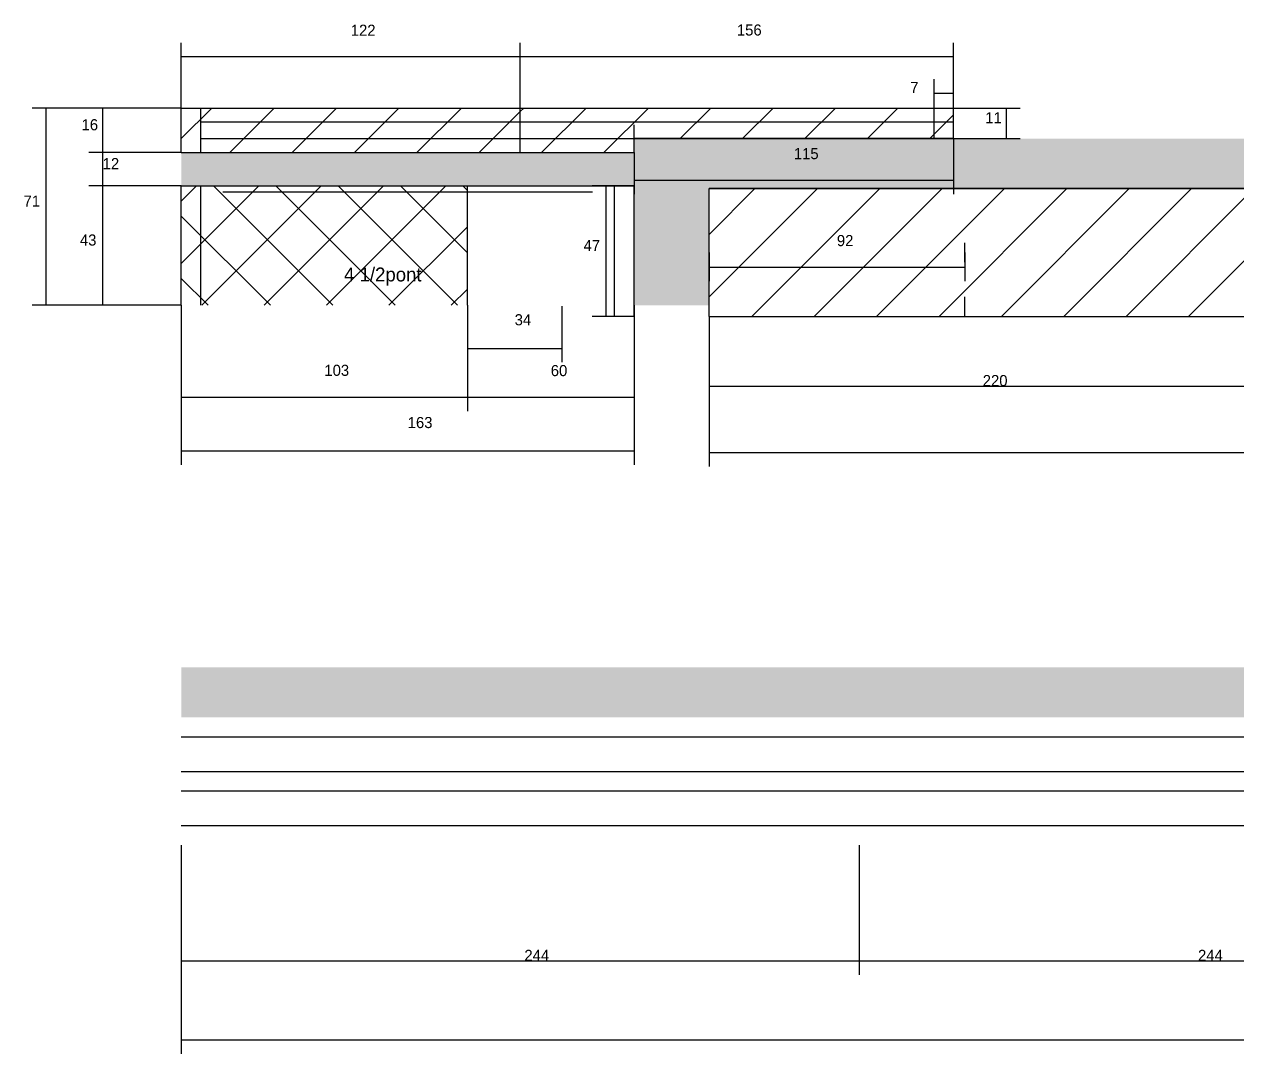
# Model space of a CAD drawing. Header units: metres. Extents: x -6861 to -4324, y 14314 to 15577.
# Drawn here: x -5565.4 to -5128.6, y 14951 to 15321.6 of the extents above; entities that cross this region are included whole.
import ezdxf

# ---------------------------------------------------------------- set-up
doc = ezdxf.new("R2010")
doc.units = ezdxf.units.M
for name, color, linetype in [('COTA', 4, 'Continuous'), ('Hachura', 253, 'Continuous'), ('NOMENCLATURA', 7, 'Continuous'), ('Painéis', 200, 'Continuous'), ('SARR_2.2x7', 40, 'Continuous'), ('SARR_EDITAR', 141, 'Continuous')]:
    doc.layers.add(name, color=color, linetype=linetype)

msp = doc.modelspace()

# ---------------------------------------------------------------- hatches: boundary and pattern name
at = {"layer": 'COTA'}
h = msp.add_hatch(dxfattribs=at)
h.set_pattern_fill('AR-CONC', scale=0.03)
h.paths.add_polyline_path([(-5318.9, 15262.4), (-4854.4, 15262.4), (-4366.4, 15262.4), (-4366.4, 15280.4), (-4854.4, 15280.4), (-5242.4, 15280.4), (-5345.9, 15280.4), (-5345.9, 15275.4), (-5508.9, 15275.4), (-5508.9, 15263.4), (-5345.9, 15263.4), (-5345.9, 15220.4), (-5318.9, 15220.4)])
h = msp.add_hatch(dxfattribs=at)
h.set_pattern_fill('AR-CONC', scale=0.03)
h.paths.add_polyline_path([(-4532.9, 15072.1), (-4532.9, 15090.1), (-5508.9, 15090.1), (-5508.9, 15072.1)])
at = {"layer": 'Hachura'}
h = msp.add_hatch(dxfattribs=at)
h.set_pattern_fill('ANSI31', scale=5)
h.paths.add_polyline_path([(-5508.9, 15291.4), (-5508.9, 15275.4), (-5386.9, 15275.4), (-5386.9, 15291.4)])
h = msp.add_hatch(dxfattribs=at)
h.set_pattern_fill('ANSI31', scale=5)
h.paths.add_polyline_path([(-5345.9, 15275.4), (-5345.9, 15280.4), (-5230.9, 15280.4), (-5230.9, 15291.4), (-5386.9, 15291.4), (-5386.9, 15275.4)])
h = msp.add_hatch(dxfattribs=at)
h.set_pattern_fill('ANSI31', scale=5)
h.paths.add_polyline_path([(-5508.9, 15263.4), (-5508.9, 15220.4), (-5405.9, 15220.4), (-5405.9, 15263.4)])
h = msp.add_hatch(dxfattribs=at)
h.set_pattern_fill('ANSI37', scale=5)
h.paths.add_polyline_path([(-5405.9, 15220.4), (-5405.9, 15263.4), (-5508.9, 15263.4), (-5508.9, 15220.4)])
h = msp.add_hatch(dxfattribs=at)
h.set_pattern_fill('ANSI31', scale=5)
h.paths.add_polyline_path([(-5318.9, 15262.4), (-5318.9, 15216.4), (-5098.4, 15216.4), (-5098.4, 15262.4)])

# ---------------------------------------------------------------- linework, layer by layer
at = {"layer": 'COTA'}
for p, q in [((-5508.9, 15291.4), (-5508.9, 15314.9)), ((-5386.9, 15291.4), (-5386.9, 15314.9)), ((-5386.9, 15291.4), (-5386.9, 15314.9)), ((-5230.9, 15291.4), (-5230.9, 15314.9)), ((-5508.9, 15309.9), (-5386.9, 15309.9)), ((-5386.9, 15309.9), (-5230.9, 15309.9)), ((-5237.9, 15291.4), (-5237.9, 15301.8)), ((-5230.9, 15291.4), (-5230.9, 15301.8)), ((-5237.9, 15296.8), (-5230.9, 15296.8)), ((-5508.9, 15291.4), (-5562.6, 15291.4)), ((-5557.6, 15220.4), (-5557.6, 15291.4)), ((-5508.9, 15291.4), (-5542.2, 15291.4)), ((-5537.2, 15275.4), (-5537.2, 15291.4)), ((-5230.9, 15291.4), (-5206.9, 15291.4)), ((-5211.9, 15280.4), (-5211.9, 15291.4)), ((-5230.9, 15280.4), (-5230.9, 15260.4)), ((-5230.9, 15280.4), (-5206.9, 15280.4)), ((-5508.9, 15275.4), (-5542.2, 15275.4)), ((-5508.9, 15275.4), (-5542.2, 15275.4)), ((-5537.2, 15263.4), (-5537.2, 15275.4)), ((-5345.9, 15275.4), (-5345.9, 15260.4)), ((-5508.9, 15263.4), (-5542.2, 15263.4)), ((-5508.9, 15263.4), (-5542.2, 15263.4)), ((-5537.2, 15220.4), (-5537.2, 15263.4)), ((-5345.9, 15263.4), (-5361, 15263.4)), ((-5356, 15216.4), (-5356, 15263.4)), ((-5345.9, 15265.4), (-5230.9, 15265.4)), ((-5318.9, 15239.4), (-5318.9, 15229.1)), ((-5226.9, 15239.4), (-5226.9, 15229.1)), ((-5318.9, 15234.1), (-5226.9, 15234.1)), ((-5508.9, 15220.4), (-5562.6, 15220.4)), ((-5508.9, 15220.4), (-5542.2, 15220.4)), ((-5508.9, 15220.4), (-5508.9, 15163)), ((-5508.9, 15220.4), (-5508.9, 15182.3)), ((-5405.9, 15220.4), (-5405.9, 15182.3)), ((-5405.9, 15220.4), (-5405.9, 15182.3)), ((-5405.9, 15220.1), (-5405.9, 15199.9)), ((-5371.9, 15220.1), (-5371.9, 15199.9)), ((-5345.9, 15220.4), (-5345.9, 15163)), ((-5345.9, 15216.4), (-5361, 15216.4)), ((-5345.9, 15216.4), (-5345.9, 15182.3)), ((-5318.9, 15216.4), (-5318.9, 15186.3)), ((-5318.9, 15216.4), (-5318.9, 15162.4)), ((-5405.9, 15204.9), (-5371.9, 15204.9)), ((-5318.9, 15191.3), (-5098.4, 15191.3)), ((-5508.9, 15187.3), (-5405.9, 15187.3)), ((-5405.9, 15187.3), (-5345.9, 15187.3)), ((-5508.9, 15168), (-5345.9, 15168)), ((-5318.9, 15167.4), (-4366.4, 15167.4)), ((-5508.9, 15026.1), (-5508.9, 14979.4)), ((-5508.9, 15026.1), (-5508.9, 14951)), ((-5264.9, 15026.1), (-5264.9, 14979.4)), ((-5264.9, 15026.1), (-5264.9, 14979.4)), ((-5508.9, 14984.4), (-5264.9, 14984.4)), ((-5264.9, 14984.4), (-5020.9, 14984.4)), ((-5508.9, 14956), (-4532.9, 14956))]:
    msp.add_line(p, q, dxfattribs=at)
at = {"layer": 'Painéis'}
for p, q in [((-5508.9, 15291.4), (-5230.9, 15291.4)), ((-5508.9, 15275.4), (-5508.9, 15291.4)), ((-5386.9, 15275.4), (-5386.9, 15291.4)), ((-5230.9, 15280.4), (-5230.9, 15291.4)), ((-5345.9, 15280.4), (-5230.9, 15280.4)), ((-5345.9, 15275.4), (-5345.9, 15280.4)), ((-5508.9, 15275.4), (-5345.9, 15275.4)), ((-5508.9, 15263.4), (-5345.9, 15263.4)), ((-5508.9, 15220.4), (-5508.9, 15263.4)), ((-5405.9, 15220.4), (-5405.9, 15263.4)), ((-5345.9, 15216.4), (-5345.9, 15263.4)), ((-5318.9, 15262.4), (-4854.4, 15262.4)), ((-5318.9, 15216.4), (-5318.9, 15262.4))]:
    msp.add_line(p, q, dxfattribs=at)
for points in [[(-5230.9, 15280.4), (-5345.9, 15280.4)], [(-4366.4, 15262.4), (-4854.4, 15262.4), (-5318.9, 15262.4)], [(-5318.9, 15216.4), (-4854.4, 15216.4), (-4366.4, 15216.4)]]:
    msp.add_lwpolyline(points, dxfattribs=at)
at = {"layer": 'SARR_2.2x7'}
for p, q in [((-5501.9, 15275.4), (-5501.9, 15291.4)), ((-5237.9, 15280.4), (-5237.9, 15291.4)), ((-5501.9, 15220.4), (-5501.9, 15263.4)), ((-5352.9, 15216.4), (-5352.9, 15263.4)), ((-5493.9, 15261.2), (-5360.9, 15261.2)), ((-5226.9, 15235.9), (-5226.9, 15242.9)), ((-5226.9, 15216.4), (-5226.9, 15223.4)), ((-5508.9, 15065.1), (-5264.9, 15065.1)), ((-5264.9, 15065.1), (-5020.9, 15065.1)), ((-5508.9, 15052.6), (-5264.9, 15052.6)), ((-5264.9, 15052.6), (-5020.9, 15052.6)), ((-5508.9, 15045.6), (-5264.9, 15045.6)), ((-5264.9, 15045.6), (-5020.9, 15045.6)), ((-5508.9, 15033.1), (-5264.9, 15033.1)), ((-5264.9, 15033.1), (-5020.9, 15033.1))]:
    msp.add_line(p, q, dxfattribs=at)
at = {"layer": 'SARR_EDITAR'}
for p, q in [((-5501.9, 15286.4), (-5230.9, 15286.4)), ((-5345.9, 15280.4), (-5345.9, 15285.4)), ((-5501.9, 15280.4), (-5345.9, 15280.4))]:
    msp.add_line(p, q, dxfattribs=at)

# ---------------------------------------------------------------- texts
at = {"layer": 'COTA'}
for s, p in [('122', (-5447.9, 15317.4)), ('156', (-5308.9, 15317.5)), ('7', (-5246.5, 15296.8)), ('11', (-5219.5, 15285.9)), ('16', (-5544.8, 15283.4)), ('115', (-5288.4, 15273)), ('12', (-5537.2, 15269.4)), ('71', (-5565.7, 15255.9)), ('43', (-5545.4, 15241.9)), ('92', (-5272.9, 15241.7)), ('47', (-5364.1, 15239.9)), ('34', (-5388.9, 15213.2)), ('103', (-5457.4, 15195)), ('60', (-5375.9, 15194.9)), ('220', (-5220.4, 15191.3)), ('163', (-5427.4, 15176.2)), ('244', (-5385.4, 14984.4)), ('244', (-5142.9, 14984.4))]:
    msp.add_text(s, height=4, dxfattribs=at).set_placement(p)
at = {"layer": 'NOMENCLATURA'}
msp.add_text('4 1/2pont', height=5, dxfattribs=at).set_placement((-5450.3, 15229))

doc.saveas('drawing.dxf')
